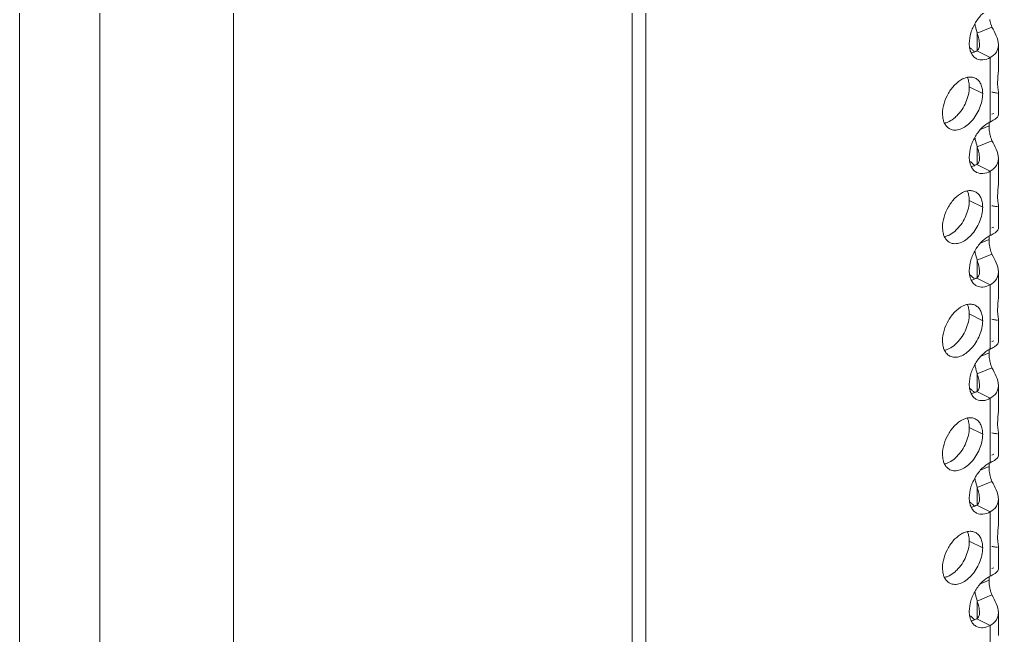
# Model space of a CAD drawing. Header units: millimetres. Extents: x 0 to 2524, y 0 to 1785.
# Drawn here: x 1672.13 to 1713.52, y 700.8 to 726.83 of the extents above; entities that cross this region are included whole.
import ezdxf

# ---------------------------------------------------------------- set-up
doc = ezdxf.new("R2010")
doc.units = ezdxf.units.MM
doc.header["$LTSCALE"] = 0.1
doc.layers.get('0').update_dxf_attribs({"lineweight": 13})

msp = doc.modelspace()

# ---------------------------------------------------------------- linework, layer by layer
for p, q in [((1698.041, 805.537), (1698.041, 675.741)), ((1698.606, 805.254), (1698.606, 675.458)), ((1672.132, 662.211), (1672.132, 801.814)), ((1675.526, 660.514), (1675.526, 800.117)), ((1681.183, 660.272), (1681.183, 800.359)), ((1712.628, 726.255), (1713.244, 726.51)), ((1712.628, 726.255), (1712.628, 725.534)), ((1713.521, 724.801), (1713.521, 725.764)), ((1712.604, 725.504), (1713.169, 725.221)), ((1713.169, 725.221), (1713.169, 722.498)), ((1712.855, 723.703), (1712.289, 723.986)), ((1713.521, 722.804), (1713.521, 723.768)), ((1713.322, 722.857), (1713.244, 722.825)), ((1712.786, 722.199), (1713.124, 722.34)), ((1712.628, 721.455), (1713.244, 721.71)), ((1712.628, 721.455), (1712.628, 720.734)), ((1712.604, 720.704), (1713.169, 720.421)), ((1713.521, 720.001), (1713.521, 720.964)), ((1713.169, 720.421), (1713.169, 717.698)), ((1712.855, 718.903), (1712.289, 719.186)), ((1713.521, 718.004), (1713.521, 718.968)), ((1713.322, 718.057), (1713.244, 718.025)), ((1712.786, 717.399), (1713.124, 717.54)), ((1712.628, 716.655), (1713.244, 716.91)), ((1712.628, 716.655), (1712.628, 715.934)), ((1713.521, 715.201), (1713.521, 716.164)), ((1712.604, 715.904), (1713.169, 715.621)), ((1713.169, 715.621), (1713.169, 712.898)), ((1712.855, 714.103), (1712.289, 714.386)), ((1713.521, 713.204), (1713.521, 714.168)), ((1713.322, 713.257), (1713.244, 713.225)), ((1712.786, 712.599), (1713.124, 712.74)), ((1712.628, 711.855), (1713.244, 712.11)), ((1712.628, 711.855), (1712.628, 711.134)), ((1712.604, 711.104), (1713.169, 710.821)), ((1713.521, 710.401), (1713.521, 711.364)), ((1713.169, 710.821), (1713.169, 708.098)), ((1712.855, 709.303), (1712.289, 709.586)), ((1713.521, 708.404), (1713.521, 709.368)), ((1713.322, 708.457), (1713.244, 708.425)), ((1712.786, 707.799), (1713.124, 707.94)), ((1712.628, 707.055), (1713.244, 707.31)), ((1712.628, 707.055), (1712.628, 706.334)), ((1713.521, 705.601), (1713.521, 706.564)), ((1712.604, 706.304), (1713.169, 706.021)), ((1713.169, 706.021), (1713.169, 703.298)), ((1712.855, 704.503), (1712.289, 704.786)), ((1713.521, 703.604), (1713.521, 704.568)), ((1713.322, 703.657), (1713.244, 703.625)), ((1712.786, 702.999), (1713.124, 703.14)), ((1712.628, 702.255), (1713.244, 702.51)), ((1712.628, 702.255), (1712.628, 701.534)), ((1713.521, 700.801), (1713.521, 701.764)), ((1712.604, 701.504), (1713.169, 701.221)), ((1713.169, 701.221), (1713.169, 698.498))]:
    msp.add_line(p, q)
for centre, radius, start, end in [((1711.673, 724.735), 1.106, 50.367, 54.3428), ((1712.169, 726.292), 0.899, 290.9566, 296.3225), ((1712.134, 726.364), 0.98, 296.2789, 298.6255), ((1711.545, 724.074), 0.734, 18.2197, 24.1204), ((1711.902, 722.765), 0.734, 198.2197, 204.1204), ((1711.673, 719.935), 1.106, 50.367, 54.3428), ((1712.169, 721.492), 0.899, 290.9566, 296.3225), ((1712.134, 721.564), 0.98, 296.2789, 298.6255), ((1711.545, 719.274), 0.734, 18.2197, 24.1204), ((1711.902, 717.965), 0.734, 198.2197, 204.1204), ((1711.673, 715.135), 1.106, 50.367, 54.3428), ((1712.169, 716.692), 0.899, 290.9566, 296.3225), ((1712.134, 716.764), 0.98, 296.2789, 298.6255), ((1711.545, 714.474), 0.734, 18.2197, 24.1204), ((1711.902, 713.165), 0.734, 198.2197, 204.1204), ((1711.673, 710.335), 1.106, 50.367, 54.3428), ((1712.169, 711.892), 0.899, 290.9566, 296.3225), ((1712.134, 711.964), 0.98, 296.2789, 298.6255), ((1711.545, 709.674), 0.734, 18.2197, 24.1204), ((1711.902, 708.365), 0.734, 198.2197, 204.1204), ((1711.673, 705.535), 1.106, 50.367, 54.3428), ((1712.169, 707.092), 0.899, 290.9566, 296.3225), ((1712.134, 707.164), 0.98, 296.2789, 298.6255), ((1711.545, 704.874), 0.734, 18.2197, 24.1204), ((1711.902, 703.565), 0.734, 198.2197, 204.1204), ((1711.673, 700.735), 1.106, 50.367, 54.3428), ((1712.169, 702.292), 0.899, 290.9566, 296.3225), ((1712.134, 702.364), 0.98, 296.2789, 298.6255)]:
    msp.add_arc(centre, radius, start, end)
for points, knots in [([(1712.289, 725.82), (1712.289, 725.968), (1712.342, 726.277), (1712.531, 726.704), (1712.807, 727.064), (1713.045, 727.242), (1713.169, 727.298)], [0, 0, 0, 0, 0.248099, 0.514242, 0.772559, 1, 1, 1, 1]), ([(1713.155, 726.828), (1713.16, 726.801), (1713.183, 726.694), (1713.215, 726.588), (1713.244, 726.51)], [0, 0, 0, 0, 0.246091, 1, 1, 1, 1]), ([(1712.526, 726.653), (1712.531, 726.62), (1712.555, 726.485), (1712.593, 726.352), (1712.628, 726.255)], [0, 0, 0, 0, 0.244005, 1, 1, 1, 1]), ([(1713.244, 726.51), (1713.311, 726.392), (1713.443, 726.161), (1713.521, 725.895), (1713.521, 725.764)], [0, 0, 0, 0, 0.50981, 1, 1, 1, 1]), ([(1712.628, 726.255), (1712.648, 726.173), (1712.691, 726.013), (1712.721, 725.847), (1712.721, 725.764)], [0, 0, 0, 0, 0.502064, 1, 1, 1, 1]), ([(1712.333, 725.512), (1712.326, 725.535), (1712.299, 725.636), (1712.289, 725.74), (1712.289, 725.82)], [0, 0, 0, 0, 0.236269, 1, 1, 1, 1]), ([(1712.495, 725.478), (1712.486, 725.488), (1712.449, 725.526), (1712.409, 725.562), (1712.379, 725.587)], [0, 0, 0, 0, 0.256816, 1, 1, 1, 1]), ([(1712.721, 725.764), (1712.721, 725.713), (1712.71, 725.612), (1712.644, 725.528), (1712.604, 725.504)], [0, 0, 0, 0, 0.524271, 1, 1, 1, 1]), ([(1713.521, 725.764), (1713.521, 725.711), (1713.507, 725.603), (1713.416, 725.393), (1713.274, 725.276), (1713.169, 725.221)], [0, 0, 0, 0, 0.237388, 0.476044, 1, 1, 1, 1]), ([(1712.601, 725.171), (1712.552, 725.195), (1712.459, 725.266), (1712.396, 725.363), (1712.371, 725.417)], [0, 0, 0, 0, 0.482086, 1, 1, 1, 1]), ([(1713.169, 725.221), (1713.077, 725.171), (1712.887, 725.1), (1712.682, 725.13), (1712.601, 725.171)], [0, 0, 0, 0, 0.53926, 1, 1, 1, 1]), ([(1713.486, 724.14), (1713.486, 724.192), (1713.495, 724.413), (1713.521, 724.633), (1713.521, 724.801)], [0, 0, 0, 0, 0.237193, 1, 1, 1, 1]), ([(1711.158, 722.854), (1711.158, 722.999), (1711.208, 723.3), (1711.389, 723.719), (1711.655, 724.077), (1711.886, 724.257), (1712.006, 724.318)], [0, 0, 0, 0, 0.246793, 0.511785, 0.770324, 1, 1, 1, 1]), ([(1712.006, 724.318), (1712.024, 724.326), (1712.09, 724.357), (1712.161, 724.38), (1712.214, 724.39)], [0, 0, 0, 0, 0.262139, 1, 1, 1, 1]), ([(1712.242, 724.304), (1712.25, 724.28), (1712.279, 724.176), (1712.289, 724.068), (1712.289, 723.986)], [0, 0, 0, 0, 0.236044, 1, 1, 1, 1]), ([(1712.331, 724.401), (1712.35, 724.401), (1712.423, 724.396), (1712.495, 724.376), (1712.543, 724.352)], [0, 0, 0, 0, 0.258002, 1, 1, 1, 1]), ([(1712.543, 724.352), (1712.592, 724.327), (1712.685, 724.257), (1712.784, 724.105), (1712.843, 723.914), (1712.855, 723.776), (1712.855, 723.703)], [0, 0, 0, 0, 0.217068, 0.45034, 0.710765, 1, 1, 1, 1]), ([(1712.289, 723.986), (1712.289, 723.764), (1712.178, 723.313), (1711.927, 722.926), (1711.765, 722.764)], [0, 0, 0, 0, 0.491316, 1, 1, 1, 1]), ([(1713.497, 723.941), (1713.495, 723.956), (1713.488, 724.022), (1713.486, 724.088), (1713.486, 724.14)], [0, 0, 0, 0, 0.219661, 1, 1, 1, 1]), ([(1713.521, 723.768), (1713.521, 723.79), (1713.51, 723.848), (1713.501, 723.905), (1713.497, 723.941)], [0, 0, 0, 0, 0.382509, 1, 1, 1, 1]), ([(1712.855, 723.703), (1712.855, 723.491), (1712.752, 723.059), (1712.466, 722.596), (1712.159, 722.318), (1711.92, 722.188), (1711.682, 722.14), (1711.532, 722.174), (1711.47, 722.205)], [0, 0, 0, 0, 0.274468, 0.560721, 0.691896, 0.808258, 0.909282, 1, 1, 1, 1]), ([(1713.244, 723.761), (1713.294, 723.752), (1713.362, 723.738), (1713.443, 723.725), (1713.474, 723.723), (1713.486, 723.724)], [0, 0, 0, 0, 0.627779, 0.846242, 1, 1, 1, 1]), ([(1711.205, 722.536), (1711.197, 722.56), (1711.168, 722.664), (1711.158, 722.772), (1711.158, 722.854)], [0, 0, 0, 0, 0.236044, 1, 1, 1, 1]), ([(1711.765, 722.764), (1711.74, 722.738), (1711.642, 722.646), (1711.53, 722.566), (1711.441, 722.522)], [0, 0, 0, 0, 0.26501, 1, 1, 1, 1]), ([(1713.169, 722.498), (1713.231, 722.528), (1713.336, 722.585), (1713.431, 722.658), (1713.465, 722.696)], [0, 0, 0, 0, 0.574483, 1, 1, 1, 1]), ([(1713.465, 722.696), (1713.474, 722.705), (1713.5, 722.736), (1713.521, 722.776), (1713.521, 722.804)], [0, 0, 0, 0, 0.31711, 1, 1, 1, 1]), ([(1711.47, 722.205), (1711.419, 722.231), (1711.322, 722.306), (1711.258, 722.409), (1711.232, 722.465)], [0, 0, 0, 0, 0.48052, 1, 1, 1, 1]), ([(1711.441, 722.522), (1711.423, 722.513), (1711.357, 722.483), (1711.286, 722.46), (1711.233, 722.45)], [0, 0, 0, 0, 0.262139, 1, 1, 1, 1]), ([(1712.289, 721.02), (1712.289, 721.168), (1712.342, 721.477), (1712.531, 721.904), (1712.807, 722.264), (1713.045, 722.442), (1713.169, 722.498)], [0, 0, 0, 0, 0.248099, 0.514242, 0.772559, 1, 1, 1, 1]), ([(1713.135, 722.508), (1713.133, 722.494), (1713.126, 722.438), (1713.124, 722.382), (1713.124, 722.34)], [0, 0, 0, 0, 0.242513, 1, 1, 1, 1]), ([(1713.124, 722.34), (1713.124, 722.315), (1713.127, 722.21), (1713.14, 722.106), (1713.155, 722.028)], [0, 0, 0, 0, 0.239961, 1, 1, 1, 1]), ([(1712.526, 721.853), (1712.531, 721.82), (1712.555, 721.685), (1712.593, 721.552), (1712.628, 721.455)], [0, 0, 0, 0, 0.244005, 1, 1, 1, 1]), ([(1713.155, 722.028), (1713.16, 722.001), (1713.183, 721.894), (1713.215, 721.788), (1713.244, 721.71)], [0, 0, 0, 0, 0.246091, 1, 1, 1, 1]), ([(1712.628, 721.455), (1712.648, 721.373), (1712.691, 721.213), (1712.721, 721.047), (1712.721, 720.964)], [0, 0, 0, 0, 0.502064, 1, 1, 1, 1]), ([(1713.244, 721.71), (1713.311, 721.592), (1713.443, 721.361), (1713.521, 721.095), (1713.521, 720.964)], [0, 0, 0, 0, 0.50981, 1, 1, 1, 1]), ([(1712.333, 720.712), (1712.326, 720.735), (1712.299, 720.836), (1712.289, 720.94), (1712.289, 721.02)], [0, 0, 0, 0, 0.236269, 1, 1, 1, 1]), ([(1712.601, 720.371), (1712.552, 720.395), (1712.459, 720.466), (1712.396, 720.563), (1712.371, 720.617)], [0, 0, 0, 0, 0.482086, 1, 1, 1, 1]), ([(1712.495, 720.678), (1712.486, 720.688), (1712.449, 720.726), (1712.409, 720.762), (1712.379, 720.787)], [0, 0, 0, 0, 0.256816, 1, 1, 1, 1]), ([(1712.721, 720.964), (1712.721, 720.913), (1712.71, 720.812), (1712.644, 720.728), (1712.604, 720.704)], [0, 0, 0, 0, 0.524271, 1, 1, 1, 1]), ([(1713.521, 720.964), (1713.521, 720.911), (1713.507, 720.803), (1713.416, 720.593), (1713.274, 720.476), (1713.169, 720.421)], [0, 0, 0, 0, 0.237388, 0.476044, 1, 1, 1, 1]), ([(1713.169, 720.421), (1713.077, 720.371), (1712.887, 720.3), (1712.682, 720.33), (1712.601, 720.371)], [0, 0, 0, 0, 0.53926, 1, 1, 1, 1]), ([(1713.486, 719.34), (1713.486, 719.392), (1713.495, 719.613), (1713.521, 719.833), (1713.521, 720.001)], [0, 0, 0, 0, 0.237193, 1, 1, 1, 1]), ([(1711.158, 718.054), (1711.158, 718.199), (1711.208, 718.5), (1711.389, 718.919), (1711.655, 719.277), (1711.886, 719.457), (1712.006, 719.518)], [0, 0, 0, 0, 0.246793, 0.511785, 0.770324, 1, 1, 1, 1]), ([(1712.006, 719.518), (1712.024, 719.526), (1712.09, 719.557), (1712.161, 719.58), (1712.214, 719.59)], [0, 0, 0, 0, 0.262139, 1, 1, 1, 1]), ([(1712.242, 719.504), (1712.25, 719.48), (1712.279, 719.376), (1712.289, 719.268), (1712.289, 719.186)], [0, 0, 0, 0, 0.236044, 1, 1, 1, 1]), ([(1712.331, 719.601), (1712.35, 719.601), (1712.423, 719.596), (1712.495, 719.576), (1712.543, 719.552)], [0, 0, 0, 0, 0.258002, 1, 1, 1, 1]), ([(1712.543, 719.552), (1712.592, 719.527), (1712.685, 719.457), (1712.784, 719.305), (1712.843, 719.114), (1712.855, 718.976), (1712.855, 718.903)], [0, 0, 0, 0, 0.217068, 0.45034, 0.710765, 1, 1, 1, 1]), ([(1713.497, 719.141), (1713.495, 719.156), (1713.488, 719.222), (1713.486, 719.288), (1713.486, 719.34)], [0, 0, 0, 0, 0.219661, 1, 1, 1, 1]), ([(1712.289, 719.186), (1712.289, 718.964), (1712.178, 718.513), (1711.927, 718.126), (1711.765, 717.964)], [0, 0, 0, 0, 0.491316, 1, 1, 1, 1]), ([(1713.244, 718.961), (1713.294, 718.952), (1713.362, 718.938), (1713.443, 718.925), (1713.474, 718.923), (1713.486, 718.924)], [0, 0, 0, 0, 0.627779, 0.846242, 1, 1, 1, 1]), ([(1713.521, 718.968), (1713.521, 718.99), (1713.51, 719.048), (1713.501, 719.105), (1713.497, 719.141)], [0, 0, 0, 0, 0.382509, 1, 1, 1, 1]), ([(1712.855, 718.903), (1712.855, 718.691), (1712.752, 718.259), (1712.466, 717.796), (1712.159, 717.518), (1711.92, 717.388), (1711.682, 717.34), (1711.532, 717.374), (1711.47, 717.405)], [0, 0, 0, 0, 0.274468, 0.560721, 0.691896, 0.808258, 0.909282, 1, 1, 1, 1]), ([(1711.205, 717.736), (1711.197, 717.76), (1711.168, 717.864), (1711.158, 717.972), (1711.158, 718.054)], [0, 0, 0, 0, 0.236044, 1, 1, 1, 1]), ([(1711.441, 717.722), (1711.423, 717.713), (1711.357, 717.683), (1711.286, 717.66), (1711.233, 717.65)], [0, 0, 0, 0, 0.262139, 1, 1, 1, 1]), ([(1711.765, 717.964), (1711.74, 717.938), (1711.642, 717.846), (1711.53, 717.766), (1711.441, 717.722)], [0, 0, 0, 0, 0.26501, 1, 1, 1, 1]), ([(1712.289, 716.22), (1712.289, 716.368), (1712.342, 716.677), (1712.531, 717.104), (1712.807, 717.464), (1713.045, 717.642), (1713.169, 717.698)], [0, 0, 0, 0, 0.248099, 0.514242, 0.772559, 1, 1, 1, 1]), ([(1713.135, 717.708), (1713.133, 717.694), (1713.126, 717.638), (1713.124, 717.582), (1713.124, 717.54)], [0, 0, 0, 0, 0.242513, 1, 1, 1, 1]), ([(1713.169, 717.698), (1713.231, 717.728), (1713.336, 717.785), (1713.431, 717.858), (1713.465, 717.896)], [0, 0, 0, 0, 0.574483, 1, 1, 1, 1]), ([(1713.465, 717.896), (1713.474, 717.905), (1713.5, 717.936), (1713.521, 717.976), (1713.521, 718.004)], [0, 0, 0, 0, 0.31711, 1, 1, 1, 1]), ([(1711.47, 717.405), (1711.419, 717.431), (1711.322, 717.506), (1711.258, 717.609), (1711.232, 717.665)], [0, 0, 0, 0, 0.48052, 1, 1, 1, 1]), ([(1713.124, 717.54), (1713.124, 717.515), (1713.127, 717.41), (1713.14, 717.306), (1713.155, 717.228)], [0, 0, 0, 0, 0.239961, 1, 1, 1, 1]), ([(1712.526, 717.053), (1712.531, 717.02), (1712.555, 716.885), (1712.593, 716.752), (1712.628, 716.655)], [0, 0, 0, 0, 0.244005, 1, 1, 1, 1]), ([(1713.155, 717.228), (1713.16, 717.201), (1713.183, 717.094), (1713.215, 716.988), (1713.244, 716.91)], [0, 0, 0, 0, 0.246091, 1, 1, 1, 1]), ([(1713.244, 716.91), (1713.311, 716.792), (1713.443, 716.561), (1713.521, 716.295), (1713.521, 716.164)], [0, 0, 0, 0, 0.50981, 1, 1, 1, 1]), ([(1712.628, 716.655), (1712.648, 716.573), (1712.691, 716.413), (1712.721, 716.247), (1712.721, 716.164)], [0, 0, 0, 0, 0.502064, 1, 1, 1, 1]), ([(1712.333, 715.912), (1712.326, 715.935), (1712.299, 716.036), (1712.289, 716.14), (1712.289, 716.22)], [0, 0, 0, 0, 0.236269, 1, 1, 1, 1]), ([(1712.721, 716.164), (1712.721, 716.113), (1712.71, 716.012), (1712.644, 715.928), (1712.604, 715.904)], [0, 0, 0, 0, 0.524271, 1, 1, 1, 1]), ([(1713.521, 716.164), (1713.521, 716.111), (1713.507, 716.003), (1713.416, 715.793), (1713.274, 715.676), (1713.169, 715.621)], [0, 0, 0, 0, 0.237388, 0.476044, 1, 1, 1, 1]), ([(1712.601, 715.571), (1712.552, 715.595), (1712.459, 715.666), (1712.396, 715.763), (1712.371, 715.817)], [0, 0, 0, 0, 0.482086, 1, 1, 1, 1]), ([(1712.495, 715.878), (1712.486, 715.888), (1712.449, 715.926), (1712.409, 715.962), (1712.379, 715.987)], [0, 0, 0, 0, 0.256816, 1, 1, 1, 1]), ([(1713.169, 715.621), (1713.077, 715.571), (1712.887, 715.5), (1712.682, 715.53), (1712.601, 715.571)], [0, 0, 0, 0, 0.53926, 1, 1, 1, 1]), ([(1713.486, 714.54), (1713.486, 714.592), (1713.495, 714.813), (1713.521, 715.033), (1713.521, 715.201)], [0, 0, 0, 0, 0.237193, 1, 1, 1, 1]), ([(1712.006, 714.718), (1712.024, 714.726), (1712.09, 714.757), (1712.161, 714.78), (1712.214, 714.79)], [0, 0, 0, 0, 0.262139, 1, 1, 1, 1]), ([(1712.331, 714.801), (1712.35, 714.801), (1712.423, 714.796), (1712.495, 714.776), (1712.543, 714.752)], [0, 0, 0, 0, 0.258002, 1, 1, 1, 1]), ([(1711.158, 713.254), (1711.158, 713.399), (1711.208, 713.7), (1711.389, 714.119), (1711.655, 714.477), (1711.886, 714.657), (1712.006, 714.718)], [0, 0, 0, 0, 0.246793, 0.511785, 0.770324, 1, 1, 1, 1]), ([(1712.289, 714.386), (1712.289, 714.164), (1712.178, 713.713), (1711.927, 713.326), (1711.765, 713.164)], [0, 0, 0, 0, 0.491316, 1, 1, 1, 1]), ([(1712.242, 714.704), (1712.25, 714.68), (1712.279, 714.576), (1712.289, 714.468), (1712.289, 714.386)], [0, 0, 0, 0, 0.236044, 1, 1, 1, 1]), ([(1712.543, 714.752), (1712.592, 714.727), (1712.685, 714.657), (1712.784, 714.505), (1712.843, 714.314), (1712.855, 714.176), (1712.855, 714.103)], [0, 0, 0, 0, 0.217068, 0.45034, 0.710765, 1, 1, 1, 1]), ([(1713.497, 714.341), (1713.495, 714.356), (1713.488, 714.422), (1713.486, 714.488), (1713.486, 714.54)], [0, 0, 0, 0, 0.219661, 1, 1, 1, 1]), ([(1712.855, 714.103), (1712.855, 713.891), (1712.752, 713.459), (1712.466, 712.996), (1712.159, 712.718), (1711.92, 712.588), (1711.682, 712.54), (1711.532, 712.574), (1711.47, 712.605)], [0, 0, 0, 0, 0.274468, 0.560721, 0.691896, 0.808258, 0.909282, 1, 1, 1, 1]), ([(1713.244, 714.161), (1713.294, 714.152), (1713.362, 714.138), (1713.443, 714.125), (1713.474, 714.123), (1713.486, 714.124)], [0, 0, 0, 0, 0.627779, 0.846242, 1, 1, 1, 1]), ([(1713.521, 714.168), (1713.521, 714.19), (1713.51, 714.248), (1713.501, 714.305), (1713.497, 714.341)], [0, 0, 0, 0, 0.382509, 1, 1, 1, 1]), ([(1711.205, 712.936), (1711.197, 712.96), (1711.168, 713.064), (1711.158, 713.172), (1711.158, 713.254)], [0, 0, 0, 0, 0.236044, 1, 1, 1, 1]), ([(1711.765, 713.164), (1711.74, 713.138), (1711.642, 713.046), (1711.53, 712.966), (1711.441, 712.922)], [0, 0, 0, 0, 0.26501, 1, 1, 1, 1]), ([(1713.465, 713.096), (1713.474, 713.105), (1713.5, 713.136), (1713.521, 713.176), (1713.521, 713.204)], [0, 0, 0, 0, 0.31711, 1, 1, 1, 1]), ([(1711.47, 712.605), (1711.419, 712.631), (1711.322, 712.706), (1711.258, 712.809), (1711.232, 712.865)], [0, 0, 0, 0, 0.48052, 1, 1, 1, 1]), ([(1711.441, 712.922), (1711.423, 712.913), (1711.357, 712.883), (1711.286, 712.86), (1711.233, 712.85)], [0, 0, 0, 0, 0.262139, 1, 1, 1, 1]), ([(1712.289, 711.42), (1712.289, 711.568), (1712.342, 711.877), (1712.531, 712.304), (1712.807, 712.664), (1713.045, 712.842), (1713.169, 712.898)], [0, 0, 0, 0, 0.248099, 0.514242, 0.772559, 1, 1, 1, 1]), ([(1713.135, 712.908), (1713.133, 712.894), (1713.126, 712.838), (1713.124, 712.782), (1713.124, 712.74)], [0, 0, 0, 0, 0.242513, 1, 1, 1, 1]), ([(1713.124, 712.74), (1713.124, 712.715), (1713.127, 712.61), (1713.14, 712.506), (1713.155, 712.428)], [0, 0, 0, 0, 0.239961, 1, 1, 1, 1]), ([(1713.169, 712.898), (1713.231, 712.928), (1713.336, 712.985), (1713.431, 713.058), (1713.465, 713.096)], [0, 0, 0, 0, 0.574483, 1, 1, 1, 1]), ([(1713.155, 712.428), (1713.16, 712.401), (1713.183, 712.294), (1713.215, 712.188), (1713.244, 712.11)], [0, 0, 0, 0, 0.246091, 1, 1, 1, 1]), ([(1712.526, 712.253), (1712.531, 712.22), (1712.555, 712.085), (1712.593, 711.952), (1712.628, 711.855)], [0, 0, 0, 0, 0.244005, 1, 1, 1, 1]), ([(1713.244, 712.11), (1713.311, 711.992), (1713.443, 711.761), (1713.521, 711.495), (1713.521, 711.364)], [0, 0, 0, 0, 0.50981, 1, 1, 1, 1]), ([(1712.628, 711.855), (1712.648, 711.773), (1712.691, 711.613), (1712.721, 711.447), (1712.721, 711.364)], [0, 0, 0, 0, 0.502064, 1, 1, 1, 1]), ([(1712.333, 711.112), (1712.326, 711.135), (1712.299, 711.236), (1712.289, 711.34), (1712.289, 711.42)], [0, 0, 0, 0, 0.236269, 1, 1, 1, 1]), ([(1712.495, 711.078), (1712.486, 711.088), (1712.449, 711.126), (1712.409, 711.162), (1712.379, 711.187)], [0, 0, 0, 0, 0.256816, 1, 1, 1, 1]), ([(1712.721, 711.364), (1712.721, 711.313), (1712.71, 711.212), (1712.644, 711.128), (1712.604, 711.104)], [0, 0, 0, 0, 0.524271, 1, 1, 1, 1]), ([(1713.521, 711.364), (1713.521, 711.311), (1713.507, 711.203), (1713.416, 710.993), (1713.274, 710.876), (1713.169, 710.821)], [0, 0, 0, 0, 0.237388, 0.476044, 1, 1, 1, 1]), ([(1712.601, 710.771), (1712.552, 710.795), (1712.459, 710.866), (1712.396, 710.963), (1712.371, 711.017)], [0, 0, 0, 0, 0.482086, 1, 1, 1, 1]), ([(1713.169, 710.821), (1713.077, 710.771), (1712.887, 710.7), (1712.682, 710.73), (1712.601, 710.771)], [0, 0, 0, 0, 0.53926, 1, 1, 1, 1]), ([(1713.486, 709.74), (1713.486, 709.792), (1713.495, 710.013), (1713.521, 710.233), (1713.521, 710.401)], [0, 0, 0, 0, 0.237193, 1, 1, 1, 1]), ([(1711.158, 708.454), (1711.158, 708.599), (1711.208, 708.9), (1711.389, 709.319), (1711.655, 709.677), (1711.886, 709.857), (1712.006, 709.918)], [0, 0, 0, 0, 0.246793, 0.511785, 0.770324, 1, 1, 1, 1]), ([(1712.006, 709.918), (1712.024, 709.926), (1712.09, 709.957), (1712.161, 709.98), (1712.214, 709.99)], [0, 0, 0, 0, 0.262139, 1, 1, 1, 1]), ([(1712.242, 709.904), (1712.25, 709.88), (1712.279, 709.776), (1712.289, 709.668), (1712.289, 709.586)], [0, 0, 0, 0, 0.236044, 1, 1, 1, 1]), ([(1712.331, 710.001), (1712.35, 710.001), (1712.423, 709.996), (1712.495, 709.976), (1712.543, 709.952)], [0, 0, 0, 0, 0.258002, 1, 1, 1, 1]), ([(1712.543, 709.952), (1712.592, 709.927), (1712.685, 709.857), (1712.784, 709.705), (1712.843, 709.514), (1712.855, 709.376), (1712.855, 709.303)], [0, 0, 0, 0, 0.217068, 0.45034, 0.710765, 1, 1, 1, 1]), ([(1712.289, 709.586), (1712.289, 709.364), (1712.178, 708.913), (1711.927, 708.526), (1711.765, 708.364)], [0, 0, 0, 0, 0.491316, 1, 1, 1, 1]), ([(1713.497, 709.541), (1713.495, 709.556), (1713.488, 709.622), (1713.486, 709.688), (1713.486, 709.74)], [0, 0, 0, 0, 0.219661, 1, 1, 1, 1]), ([(1713.521, 709.368), (1713.521, 709.39), (1713.51, 709.448), (1713.501, 709.505), (1713.497, 709.541)], [0, 0, 0, 0, 0.382509, 1, 1, 1, 1]), ([(1712.855, 709.303), (1712.855, 709.091), (1712.752, 708.659), (1712.466, 708.196), (1712.159, 707.918), (1711.92, 707.788), (1711.682, 707.74), (1711.532, 707.774), (1711.47, 707.805)], [0, 0, 0, 0, 0.274468, 0.560721, 0.691896, 0.808258, 0.909282, 1, 1, 1, 1]), ([(1713.244, 709.361), (1713.294, 709.352), (1713.362, 709.338), (1713.443, 709.325), (1713.474, 709.323), (1713.486, 709.324)], [0, 0, 0, 0, 0.627779, 0.846242, 1, 1, 1, 1]), ([(1711.205, 708.136), (1711.197, 708.16), (1711.168, 708.264), (1711.158, 708.372), (1711.158, 708.454)], [0, 0, 0, 0, 0.236044, 1, 1, 1, 1]), ([(1711.765, 708.364), (1711.74, 708.338), (1711.642, 708.246), (1711.53, 708.166), (1711.441, 708.122)], [0, 0, 0, 0, 0.26501, 1, 1, 1, 1]), ([(1713.169, 708.098), (1713.231, 708.128), (1713.336, 708.185), (1713.431, 708.258), (1713.465, 708.296)], [0, 0, 0, 0, 0.574483, 1, 1, 1, 1]), ([(1713.465, 708.296), (1713.474, 708.305), (1713.5, 708.336), (1713.521, 708.376), (1713.521, 708.404)], [0, 0, 0, 0, 0.31711, 1, 1, 1, 1]), ([(1711.47, 707.805), (1711.419, 707.831), (1711.322, 707.906), (1711.258, 708.009), (1711.232, 708.065)], [0, 0, 0, 0, 0.48052, 1, 1, 1, 1]), ([(1711.441, 708.122), (1711.423, 708.113), (1711.357, 708.083), (1711.286, 708.06), (1711.233, 708.05)], [0, 0, 0, 0, 0.262139, 1, 1, 1, 1]), ([(1712.289, 706.62), (1712.289, 706.768), (1712.342, 707.077), (1712.531, 707.504), (1712.807, 707.864), (1713.045, 708.042), (1713.169, 708.098)], [0, 0, 0, 0, 0.248099, 0.514242, 0.772559, 1, 1, 1, 1]), ([(1713.135, 708.108), (1713.133, 708.094), (1713.126, 708.038), (1713.124, 707.982), (1713.124, 707.94)], [0, 0, 0, 0, 0.242513, 1, 1, 1, 1]), ([(1713.124, 707.94), (1713.124, 707.915), (1713.127, 707.81), (1713.14, 707.706), (1713.155, 707.628)], [0, 0, 0, 0, 0.239961, 1, 1, 1, 1]), ([(1712.526, 707.453), (1712.531, 707.42), (1712.555, 707.285), (1712.593, 707.152), (1712.628, 707.055)], [0, 0, 0, 0, 0.244005, 1, 1, 1, 1]), ([(1713.155, 707.628), (1713.16, 707.601), (1713.183, 707.494), (1713.215, 707.388), (1713.244, 707.31)], [0, 0, 0, 0, 0.246091, 1, 1, 1, 1]), ([(1712.628, 707.055), (1712.648, 706.973), (1712.691, 706.813), (1712.721, 706.647), (1712.721, 706.564)], [0, 0, 0, 0, 0.502064, 1, 1, 1, 1]), ([(1713.244, 707.31), (1713.311, 707.192), (1713.443, 706.961), (1713.521, 706.695), (1713.521, 706.564)], [0, 0, 0, 0, 0.50981, 1, 1, 1, 1]), ([(1712.333, 706.312), (1712.326, 706.335), (1712.299, 706.436), (1712.289, 706.54), (1712.289, 706.62)], [0, 0, 0, 0, 0.236269, 1, 1, 1, 1]), ([(1712.721, 706.564), (1712.721, 706.513), (1712.71, 706.412), (1712.644, 706.328), (1712.604, 706.304)], [0, 0, 0, 0, 0.524271, 1, 1, 1, 1]), ([(1713.521, 706.564), (1713.521, 706.511), (1713.507, 706.403), (1713.416, 706.193), (1713.274, 706.076), (1713.169, 706.021)], [0, 0, 0, 0, 0.237388, 0.476044, 1, 1, 1, 1]), ([(1712.601, 705.971), (1712.552, 705.995), (1712.459, 706.066), (1712.396, 706.163), (1712.371, 706.217)], [0, 0, 0, 0, 0.482086, 1, 1, 1, 1]), ([(1712.495, 706.278), (1712.486, 706.288), (1712.449, 706.326), (1712.409, 706.362), (1712.379, 706.387)], [0, 0, 0, 0, 0.256816, 1, 1, 1, 1]), ([(1713.169, 706.021), (1713.077, 705.971), (1712.887, 705.9), (1712.682, 705.93), (1712.601, 705.971)], [0, 0, 0, 0, 0.53926, 1, 1, 1, 1]), ([(1713.486, 704.94), (1713.486, 704.992), (1713.495, 705.213), (1713.521, 705.433), (1713.521, 705.601)], [0, 0, 0, 0, 0.237193, 1, 1, 1, 1]), ([(1711.158, 703.654), (1711.158, 703.799), (1711.208, 704.1), (1711.389, 704.519), (1711.655, 704.877), (1711.886, 705.057), (1712.006, 705.118)], [0, 0, 0, 0, 0.246793, 0.511785, 0.770324, 1, 1, 1, 1]), ([(1712.006, 705.118), (1712.024, 705.126), (1712.09, 705.157), (1712.161, 705.18), (1712.214, 705.19)], [0, 0, 0, 0, 0.262139, 1, 1, 1, 1]), ([(1712.242, 705.104), (1712.25, 705.08), (1712.279, 704.976), (1712.289, 704.868), (1712.289, 704.786)], [0, 0, 0, 0, 0.236044, 1, 1, 1, 1]), ([(1712.331, 705.201), (1712.35, 705.201), (1712.423, 705.196), (1712.495, 705.176), (1712.543, 705.152)], [0, 0, 0, 0, 0.258002, 1, 1, 1, 1]), ([(1712.543, 705.152), (1712.592, 705.127), (1712.685, 705.057), (1712.784, 704.905), (1712.843, 704.714), (1712.855, 704.576), (1712.855, 704.503)], [0, 0, 0, 0, 0.217068, 0.45034, 0.710765, 1, 1, 1, 1]), ([(1713.497, 704.741), (1713.495, 704.756), (1713.488, 704.822), (1713.486, 704.888), (1713.486, 704.94)], [0, 0, 0, 0, 0.219661, 1, 1, 1, 1]), ([(1712.855, 704.503), (1712.855, 704.291), (1712.752, 703.859), (1712.466, 703.396), (1712.159, 703.118), (1711.92, 702.988), (1711.682, 702.94), (1711.532, 702.974), (1711.47, 703.005)], [0, 0, 0, 0, 0.274468, 0.560721, 0.691896, 0.808258, 0.909282, 1, 1, 1, 1]), ([(1712.289, 704.786), (1712.289, 704.564), (1712.178, 704.113), (1711.927, 703.726), (1711.765, 703.564)], [0, 0, 0, 0, 0.491316, 1, 1, 1, 1]), ([(1713.244, 704.561), (1713.294, 704.552), (1713.362, 704.538), (1713.443, 704.525), (1713.474, 704.523), (1713.486, 704.524)], [0, 0, 0, 0, 0.627779, 0.846242, 1, 1, 1, 1]), ([(1713.521, 704.568), (1713.521, 704.59), (1713.51, 704.648), (1713.501, 704.705), (1713.497, 704.741)], [0, 0, 0, 0, 0.382509, 1, 1, 1, 1]), ([(1711.205, 703.336), (1711.197, 703.36), (1711.168, 703.464), (1711.158, 703.572), (1711.158, 703.654)], [0, 0, 0, 0, 0.236044, 1, 1, 1, 1]), ([(1711.47, 703.005), (1711.419, 703.031), (1711.322, 703.106), (1711.258, 703.209), (1711.232, 703.265)], [0, 0, 0, 0, 0.48052, 1, 1, 1, 1]), ([(1711.441, 703.322), (1711.423, 703.313), (1711.357, 703.283), (1711.286, 703.26), (1711.233, 703.25)], [0, 0, 0, 0, 0.262139, 1, 1, 1, 1]), ([(1711.765, 703.564), (1711.74, 703.538), (1711.642, 703.446), (1711.53, 703.366), (1711.441, 703.322)], [0, 0, 0, 0, 0.26501, 1, 1, 1, 1]), ([(1712.289, 701.82), (1712.289, 701.968), (1712.342, 702.277), (1712.531, 702.704), (1712.807, 703.064), (1713.045, 703.242), (1713.169, 703.298)], [0, 0, 0, 0, 0.248099, 0.514242, 0.772559, 1, 1, 1, 1]), ([(1713.135, 703.308), (1713.133, 703.294), (1713.126, 703.238), (1713.124, 703.182), (1713.124, 703.14)], [0, 0, 0, 0, 0.242513, 1, 1, 1, 1]), ([(1713.169, 703.298), (1713.231, 703.328), (1713.336, 703.385), (1713.431, 703.458), (1713.465, 703.496)], [0, 0, 0, 0, 0.574483, 1, 1, 1, 1]), ([(1713.465, 703.496), (1713.474, 703.505), (1713.5, 703.536), (1713.521, 703.576), (1713.521, 703.604)], [0, 0, 0, 0, 0.31711, 1, 1, 1, 1]), ([(1713.124, 703.14), (1713.124, 703.115), (1713.127, 703.01), (1713.14, 702.906), (1713.155, 702.828)], [0, 0, 0, 0, 0.239961, 1, 1, 1, 1]), ([(1713.155, 702.828), (1713.16, 702.801), (1713.183, 702.694), (1713.215, 702.588), (1713.244, 702.51)], [0, 0, 0, 0, 0.246091, 1, 1, 1, 1]), ([(1712.526, 702.653), (1712.531, 702.62), (1712.555, 702.485), (1712.593, 702.352), (1712.628, 702.255)], [0, 0, 0, 0, 0.244005, 1, 1, 1, 1]), ([(1713.244, 702.51), (1713.311, 702.392), (1713.443, 702.161), (1713.521, 701.895), (1713.521, 701.764)], [0, 0, 0, 0, 0.50981, 1, 1, 1, 1]), ([(1712.628, 702.255), (1712.648, 702.173), (1712.691, 702.013), (1712.721, 701.847), (1712.721, 701.764)], [0, 0, 0, 0, 0.502064, 1, 1, 1, 1]), ([(1712.333, 701.512), (1712.326, 701.535), (1712.299, 701.636), (1712.289, 701.74), (1712.289, 701.82)], [0, 0, 0, 0, 0.236269, 1, 1, 1, 1]), ([(1712.495, 701.478), (1712.486, 701.488), (1712.449, 701.526), (1712.409, 701.562), (1712.379, 701.587)], [0, 0, 0, 0, 0.256816, 1, 1, 1, 1]), ([(1712.721, 701.764), (1712.721, 701.713), (1712.71, 701.612), (1712.644, 701.528), (1712.604, 701.504)], [0, 0, 0, 0, 0.524271, 1, 1, 1, 1]), ([(1713.521, 701.764), (1713.521, 701.711), (1713.507, 701.603), (1713.416, 701.393), (1713.274, 701.276), (1713.169, 701.221)], [0, 0, 0, 0, 0.237388, 0.476044, 1, 1, 1, 1]), ([(1712.601, 701.171), (1712.552, 701.195), (1712.459, 701.266), (1712.396, 701.363), (1712.371, 701.417)], [0, 0, 0, 0, 0.482086, 1, 1, 1, 1]), ([(1713.169, 701.221), (1713.077, 701.171), (1712.887, 701.1), (1712.682, 701.13), (1712.601, 701.171)], [0, 0, 0, 0, 0.53926, 1, 1, 1, 1])]:
    msp.add_open_spline(points, degree=3, knots=knots)
for points in [[(1712.371, 725.417), (1712.356, 725.447), (1712.344, 725.479), (1712.333, 725.512)], [(1712.491, 725.452), (1712.454, 725.438), (1712.417, 725.427), (1712.378, 725.418)], [(1712.214, 724.39), (1712.253, 724.397), (1712.292, 724.401), (1712.331, 724.401)], [(1712.371, 720.617), (1712.356, 720.647), (1712.344, 720.679), (1712.333, 720.712)], [(1712.491, 720.652), (1712.454, 720.638), (1712.417, 720.627), (1712.378, 720.618)], [(1712.214, 719.59), (1712.253, 719.597), (1712.292, 719.601), (1712.331, 719.601)], [(1712.371, 715.817), (1712.356, 715.847), (1712.344, 715.879), (1712.333, 715.912)], [(1712.491, 715.852), (1712.454, 715.838), (1712.417, 715.827), (1712.378, 715.818)], [(1712.214, 714.79), (1712.253, 714.797), (1712.292, 714.801), (1712.331, 714.801)], [(1712.371, 711.017), (1712.356, 711.047), (1712.344, 711.079), (1712.333, 711.112)], [(1712.491, 711.052), (1712.454, 711.038), (1712.417, 711.027), (1712.378, 711.018)], [(1712.214, 709.99), (1712.253, 709.997), (1712.292, 710.001), (1712.331, 710.001)], [(1712.371, 706.217), (1712.356, 706.247), (1712.344, 706.279), (1712.333, 706.312)], [(1712.491, 706.252), (1712.454, 706.238), (1712.417, 706.227), (1712.378, 706.218)], [(1712.214, 705.19), (1712.253, 705.197), (1712.292, 705.201), (1712.331, 705.201)], [(1712.371, 701.417), (1712.356, 701.447), (1712.344, 701.479), (1712.333, 701.512)], [(1712.491, 701.452), (1712.454, 701.438), (1712.417, 701.427), (1712.378, 701.418)]]:
    msp.add_open_spline(points, degree=3)

doc.saveas('drawing.dxf')
